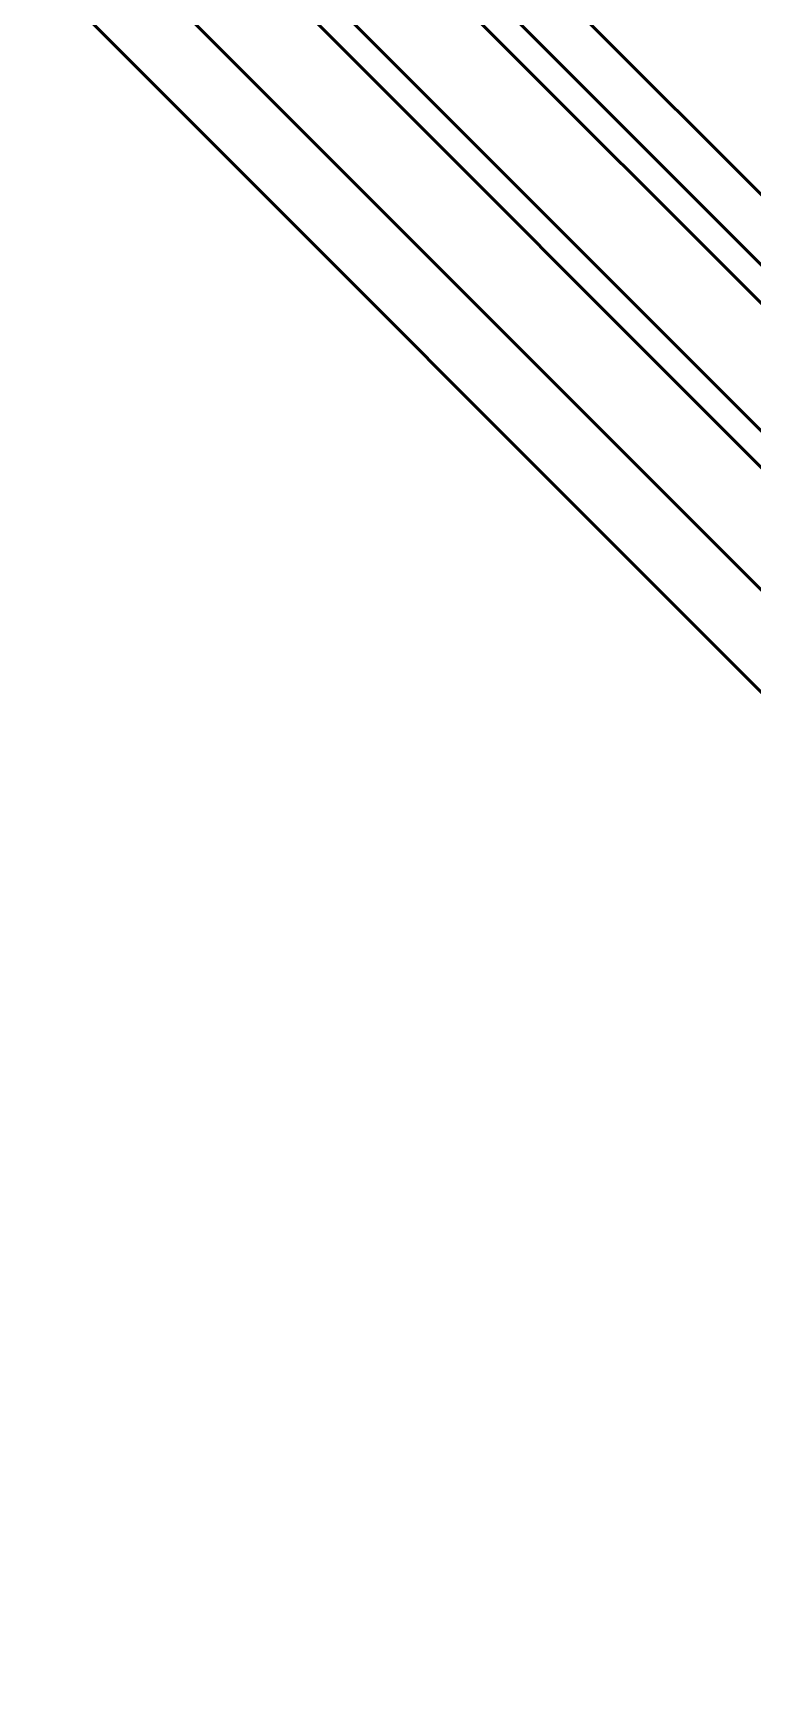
# Model space of a CAD drawing. Header units: millimetres. Extents: x -108050 to 96605, y 58136 to 140997.
# Drawn here: x 27593 to 29189, y 78588 to 82267 of the extents above; entities that cross this region are included whole.
import ezdxf

# ---------------------------------------------------------------- set-up
doc = ezdxf.new("R2010")
doc.units = ezdxf.units.MM
doc.layers.add('P-PIPE', color=3, linetype='Continuous', lineweight=50)

msp = doc.modelspace()

# ---------------------------------------------------------------- linework, layer by layer
at = {"layer": 'P-PIPE'}
for p, q in [((38662.8, 72454.2), (27687.4, 83429.6)), ((27609.6, 83351.8), (38662.8, 72298.6)), ((38662.8, 72213.5), (27734.9, 83141.4)), ((27593.4, 83000), (38761.6, 71831.8)), ((38818.6, 71694.1), (27674.9, 82837.8)), ((39894.5, 70346.8), (27713.3, 82528)), ((27600.1, 82414.9), (39781.3, 70233.7))]:
    msp.add_line(p, q, dxfattribs=at)

doc.saveas('drawing.dxf')
